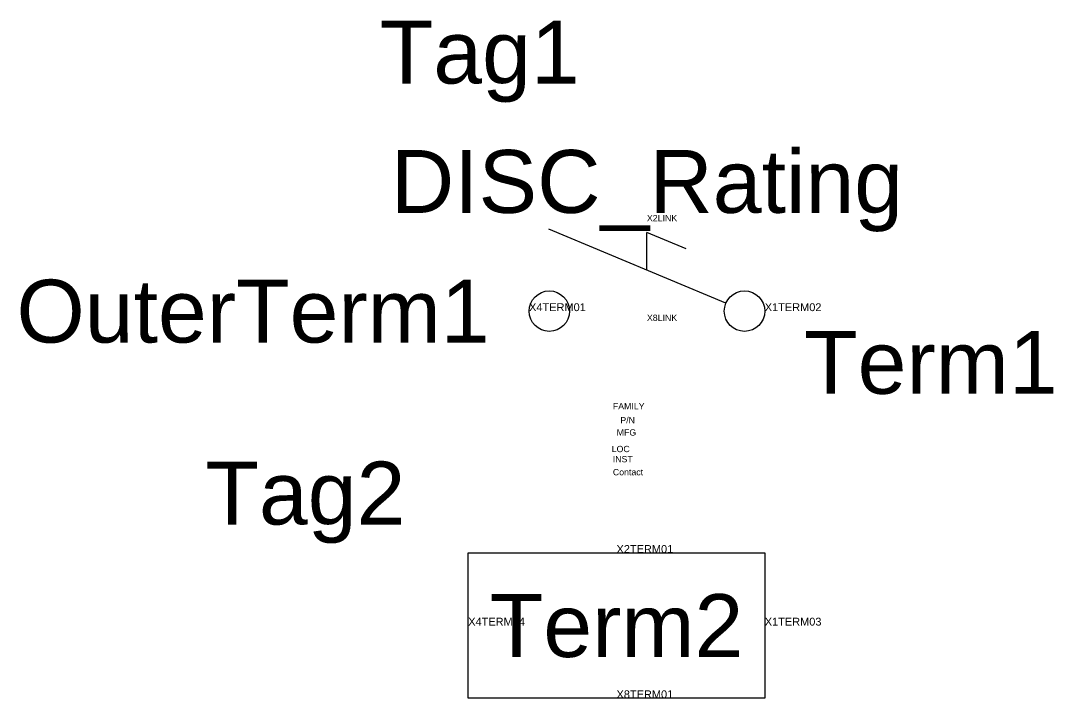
# Model space of a CAD drawing. Header units: inches. Extents: x -3.88 to 0.46, y -0.62 to 0.46.
# Drawn here: x -1.184 to 0.459, y -0.616 to 0.462 of the extents above; entities outside this region: 3.
import ezdxf
from ezdxf.enums import TextEntityAlignment as Align

# ---------------------------------------------------------------- set-up
doc = ezdxf.new("R2010")
doc.units = ezdxf.units.IN
doc.header["$MEASUREMENT"] = 0
doc.styles.add('INERCONNECT TABLES', font='arial.ttf', dxfattribs={"height": 0.1})
doc.styles.add('WD', font='arial.ttf', dxfattribs={"height": 1})

msp = doc.modelspace()

# ---------------------------------------------------------------- linework, layer by layer
for p, q in [((-0.0618, 0.0127), (-0.3434, 0.1301)), ((-0.1875, 0.0651), (-0.1875, 0.125)), ((-0.125, 0.099), (-0.1875, 0.125)), ((0, 0), (0, 0))]:
    msp.add_line(p, q)
msp.add_lwpolyline([(-0.4719, -0.3845), (0, -0.3845), (0, -0.6155), (-0.4719, -0.6155)], close=True)
for centre in [(-0.3428, 0), (-0.0322, 0)]:
    msp.add_circle(centre, 0.0322)

# ---------------------------------------------------------------- texts
at = {"style": 'INERCONNECT TABLES', "flags": 8}
for tag, text, p in [('Tag1', 'DISC', (-0.4536, 0.3619)), ('DISC_Rating', '', (-0.1875, 0.1562))]:
    msp.add_attdef(tag, text=text, height=0.1, dxfattribs=at).set_placement(p, align=Align.CENTER)
for tag, p in [('Desc1', (-3.5, 0.15)), ('Desc2', (-3.5, 0)), ('Desc3', (-3.5, -0.15))]:
    msp.add_attdef(tag, text='', height=0.1, dxfattribs=at).set_placement(p, align=Align.MIDDLE_RIGHT)
at = {"style": 'WD', "flags": 9}
for tag, p, s, height in [('X2LINK', (-0.1875, 0.1429), '', 0.01), ('X4TERM01', (-0.375, 0), '', 0.0125), ('X1TERM02', (0, 0), '', 0.0125), ('X8LINK', (-0.1875, -0.0156), '', 0.01), ('FAMILY', (-0.2417, -0.1561), 'DISC', 0.01), ('Contact', (-0.2417, -0.261), 'NO', 0.01), ('X2TERM01', (-0.2359, -0.3845), '', 0.0125), ('X4TERM04', (-0.4719, -0.5), '', 0.0125), ('X1TERM03', (0, -0.5), '', 0.0125), ('X8TERM01', (-0.2359, -0.6155), '', 0.0125)]:
    msp.add_attdef(tag, p, s, height=height, dxfattribs=at)
at = {"linetype": 'Continuous', "style": 'INERCONNECT TABLES', "flags": 8}
msp.add_attdef('OuterTerm1', text='', height=0.1, dxfattribs=at).set_placement((-0.4378, 0), align=Align.MIDDLE_RIGHT)
msp.add_attdef('Term1', text='', height=0.1, dxfattribs=at).set_placement((0.0625, -0.0314), align=Align.TOP_LEFT)
at = {"linetype": 'Continuous', "style": 'WD', "flags": 9}
for tag, p in [('P/N', (-0.2182, -0.1785)), ('MFG', (-0.2201, -0.1979)), ('LOC', (-0.2292, -0.2242))]:
    msp.add_attdef(tag, text='', height=0.01, dxfattribs=at).set_placement(p, align=Align.CENTER)
at = {"linetype": 'Continuous', "style": 'INERCONNECT TABLES', "flags": 8}
msp.add_attdef('Tag2', text='', height=0.1, dxfattribs=at).set_placement((-0.5718, -0.3393), align=Align.RIGHT)
at = {"linetype": 'Continuous', "style": 'WD', "flags": 9}
msp.add_attdef('INST', (-0.2419, -0.2403), '', height=0.01, dxfattribs=at)
at = {"linetype": 'Continuous', "style": 'INERCONNECT TABLES', "flags": 8}
msp.add_attdef('Term2', text='', height=0.1, dxfattribs=at).set_placement((-0.2359, -0.5), align=Align.MIDDLE_CENTER)

doc.saveas('drawing.dxf')
